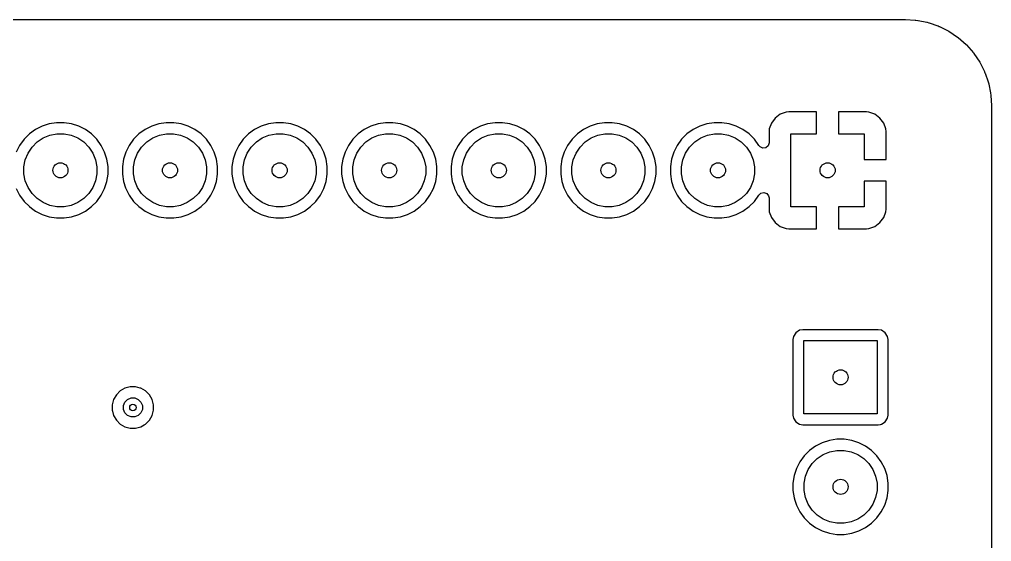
# Model space of a CAD drawing. Extents: x 2.09 to 4.51, y -4.8 to -2.93.
# Drawn here: x 3.621 to 4.508, y -3.41 to -2.933 of the extents above; entities that cross this region are included whole.
import ezdxf

# ---------------------------------------------------------------- set-up
doc = ezdxf.new("R2010")
doc.units = 0
doc.header["$MEASUREMENT"] = 0
doc.layers.add('BLACK', color=7, linetype='CONTINUOUS')

msp = doc.modelspace()

# ---------------------------------------------------------------- linework, layer by layer
at = {"layer": 'BLACK', "linetype": 'CONTINUOUS'}
for p, q in [((2.16552, -2.93309), (4.42897, -2.93309)), ((4.42897, -2.93309), (4.4293, -2.9331)), ((4.4293, -2.9331), (4.43825, -2.93369)), ((4.43825, -2.93369), (4.43863, -2.93373)), ((4.43863, -2.93373), (4.44065, -2.93402)), ((4.44065, -2.93402), (4.44091, -2.93406)), ((4.44091, -2.93406), (4.44865, -2.9356)), ((4.44865, -2.9356), (4.44908, -2.93571)), ((4.44908, -2.93571), (4.45074, -2.93619)), ((4.45074, -2.93619), (4.45093, -2.93626)), ((4.45093, -2.93626), (4.45874, -2.93891)), ((4.45874, -2.93891), (4.4592, -2.93909)), ((4.4592, -2.93909), (4.46011, -2.93951)), ((4.46011, -2.93951), (4.46024, -2.93957)), ((4.46024, -2.93957), (4.4682, -2.94349)), ((4.4682, -2.94349), (4.46876, -2.94382)), ((4.46876, -2.94382), (4.47679, -2.94918)), ((4.47679, -2.94918), (4.4773, -2.94957)), ((4.4773, -2.94957), (4.48455, -2.95593)), ((4.48455, -2.95593), (4.48501, -2.95639)), ((4.48501, -2.95639), (4.49137, -2.96364)), ((4.49137, -2.96364), (4.49177, -2.96416)), ((4.49177, -2.96416), (4.49713, -2.97218)), ((4.49713, -2.97218), (4.49745, -2.97274)), ((4.49745, -2.97274), (4.50138, -2.9807)), ((4.50138, -2.9807), (4.50144, -2.98083)), ((4.50144, -2.98083), (4.50185, -2.98174)), ((4.50185, -2.98174), (4.50204, -2.98221)), ((4.50204, -2.98221), (4.50469, -2.99001)), ((4.50469, -2.99001), (4.50475, -2.99021)), ((4.50475, -2.99021), (4.50524, -2.99187)), ((4.50524, -2.99187), (4.50534, -2.9923)), ((4.50534, -2.9923), (4.50688, -3.00003)), ((4.50688, -3.00003), (4.50693, -3.00029)), ((4.50693, -3.00029), (4.50722, -3.00232)), ((4.50722, -3.00232), (4.50726, -3.0027)), ((4.50726, -3.0027), (4.50784, -3.01165)), ((4.50784, -3.01165), (4.50785, -3.01197)), ((4.50785, -3.01197), (4.50785, -4.72425)), ((4.31052, -3.02311), (4.30707, -3.02772)), ((4.31512, -3.01967), (4.31052, -3.02311)), ((4.32051, -3.01766), (4.31512, -3.01967)), ((4.31512, -3.01967), (4.31512, -3.01967)), ((4.32289, -3.0174), (4.32051, -3.01766)), ((4.34827, -3.0174), (4.32289, -3.0174)), ((4.34827, -3.0374), (4.34827, -3.0174)), ((4.39365, -3.0174), (4.36827, -3.0174)), ((4.36827, -3.0174), (4.36827, -3.0374)), ((4.39603, -3.01766), (4.39365, -3.0174)), ((4.40142, -3.01967), (4.39603, -3.01766)), ((4.40602, -3.02311), (4.40142, -3.01967)), ((4.40947, -3.02772), (4.40602, -3.02311)), ((3.64158, -3.03057), (3.63548, -3.03368)), ((3.64808, -3.02845), (3.64158, -3.03057)), ((3.64158, -3.03057), (3.64158, -3.03057)), ((3.64809, -3.02845), (3.64808, -3.02845)), ((3.65485, -3.02738), (3.64809, -3.02845)), ((3.64809, -3.02845), (3.64809, -3.02845)), ((3.66169, -3.02738), (3.65485, -3.02738)), ((3.66845, -3.02845), (3.66169, -3.02738)), ((3.67496, -3.03057), (3.66845, -3.02845)), ((3.66845, -3.02845), (3.66845, -3.02845)), ((3.66845, -3.02845), (3.66845, -3.02845)), ((3.68106, -3.03368), (3.67496, -3.03057)), ((3.67496, -3.03057), (3.67496, -3.03057)), ((3.67496, -3.03057), (3.67496, -3.03057)), ((3.74158, -3.03057), (3.73548, -3.03368)), ((3.74808, -3.02845), (3.74158, -3.03057)), ((3.74158, -3.03057), (3.74158, -3.03057)), ((3.74809, -3.02845), (3.74808, -3.02845)), ((3.75485, -3.02738), (3.74809, -3.02845)), ((3.74809, -3.02845), (3.74809, -3.02845)), ((3.76169, -3.02738), (3.75485, -3.02738)), ((3.76845, -3.02845), (3.76169, -3.02738)), ((3.77496, -3.03057), (3.76845, -3.02845)), ((3.76845, -3.02845), (3.76845, -3.02845)), ((3.76845, -3.02845), (3.76845, -3.02845)), ((3.78106, -3.03368), (3.77496, -3.03057)), ((3.77496, -3.03057), (3.77496, -3.03057)), ((3.77496, -3.03057), (3.77496, -3.03057)), ((3.84158, -3.03057), (3.83548, -3.03368)), ((3.84808, -3.02845), (3.84158, -3.03057)), ((3.84158, -3.03057), (3.84158, -3.03057)), ((3.84809, -3.02845), (3.84808, -3.02845)), ((3.85485, -3.02738), (3.84809, -3.02845)), ((3.84809, -3.02845), (3.84809, -3.02845)), ((3.86169, -3.02738), (3.85485, -3.02738)), ((3.86845, -3.02845), (3.86169, -3.02738)), ((3.87496, -3.03057), (3.86845, -3.02845)), ((3.86845, -3.02845), (3.86845, -3.02845)), ((3.86845, -3.02845), (3.86845, -3.02845)), ((3.88106, -3.03368), (3.87496, -3.03057)), ((3.87496, -3.03057), (3.87496, -3.03057)), ((3.87496, -3.03057), (3.87496, -3.03057)), ((3.94158, -3.03057), (3.93548, -3.03368)), ((3.94808, -3.02845), (3.94158, -3.03057)), ((3.94158, -3.03057), (3.94158, -3.03057)), ((3.94809, -3.02845), (3.94808, -3.02845)), ((3.95485, -3.02738), (3.94809, -3.02845)), ((3.94809, -3.02845), (3.94809, -3.02845)), ((3.96169, -3.02738), (3.95485, -3.02738)), ((3.96845, -3.02845), (3.96169, -3.02738)), ((3.97496, -3.03057), (3.96845, -3.02845)), ((3.96845, -3.02845), (3.96845, -3.02845)), ((3.96845, -3.02845), (3.96845, -3.02845)), ((3.98106, -3.03368), (3.97496, -3.03057)), ((3.97496, -3.03057), (3.97496, -3.03057)), ((3.97496, -3.03057), (3.97496, -3.03057)), ((4.04158, -3.03057), (4.03548, -3.03368)), ((4.04808, -3.02845), (4.04158, -3.03057)), ((4.04158, -3.03057), (4.04158, -3.03057)), ((4.04809, -3.02845), (4.04808, -3.02845)), ((4.05485, -3.02738), (4.04809, -3.02845)), ((4.04809, -3.02845), (4.04809, -3.02845)), ((4.06169, -3.02738), (4.05485, -3.02738)), ((4.06845, -3.02845), (4.06169, -3.02738)), ((4.07496, -3.03057), (4.06845, -3.02845)), ((4.06845, -3.02845), (4.06845, -3.02845)), ((4.06845, -3.02845), (4.06845, -3.02845)), ((4.08106, -3.03368), (4.07496, -3.03057)), ((4.07496, -3.03057), (4.07496, -3.03057)), ((4.07496, -3.03057), (4.07496, -3.03057)), ((4.14158, -3.03057), (4.13548, -3.03368)), ((4.14808, -3.02845), (4.14158, -3.03057)), ((4.14158, -3.03057), (4.14158, -3.03057)), ((4.14809, -3.02845), (4.14808, -3.02845)), ((4.15485, -3.02738), (4.14809, -3.02845)), ((4.14809, -3.02845), (4.14809, -3.02845)), ((4.16169, -3.02738), (4.15485, -3.02738)), ((4.16845, -3.02845), (4.16169, -3.02738)), ((4.17496, -3.03057), (4.16845, -3.02845)), ((4.16845, -3.02845), (4.16845, -3.02845)), ((4.16845, -3.02845), (4.16845, -3.02845)), ((4.18106, -3.03368), (4.17496, -3.03057)), ((4.17496, -3.03057), (4.17496, -3.03057)), ((4.17496, -3.03057), (4.17496, -3.03057)), ((4.24158, -3.03057), (4.23548, -3.03368)), ((4.24808, -3.02845), (4.24158, -3.03057)), ((4.24158, -3.03057), (4.24158, -3.03057)), ((4.24809, -3.02845), (4.24808, -3.02845)), ((4.25485, -3.02738), (4.24809, -3.02845)), ((4.24809, -3.02845), (4.24809, -3.02845)), ((4.26169, -3.02738), (4.25485, -3.02738)), ((4.26845, -3.02845), (4.26169, -3.02738)), ((4.27496, -3.03057), (4.26845, -3.02845)), ((4.26845, -3.02845), (4.26845, -3.02845)), ((4.26845, -3.02845), (4.26845, -3.02845)), ((4.28106, -3.03368), (4.27496, -3.03057)), ((4.27496, -3.03057), (4.27496, -3.03057)), ((4.27496, -3.03057), (4.27496, -3.03057)), ((4.30506, -3.03311), (4.3048, -3.03549)), ((4.30707, -3.02772), (4.30506, -3.03311)), ((4.30707, -3.02772), (4.30707, -3.02772)), ((4.41148, -3.03311), (4.40947, -3.02772)), ((4.40947, -3.02772), (4.40947, -3.02772)), ((4.41173, -3.03549), (4.41148, -3.03311)), ((3.62994, -3.0377), (3.6251, -3.04254)), ((3.63548, -3.03368), (3.62994, -3.0377)), ((3.63704, -3.045), (3.64249, -3.04135)), ((3.64249, -3.04135), (3.64855, -3.03884)), ((3.64855, -3.03884), (3.65499, -3.03756)), ((3.65499, -3.03756), (3.66155, -3.03756)), ((3.66155, -3.03756), (3.66798, -3.03884)), ((3.66798, -3.03884), (3.67404, -3.04135)), ((3.67404, -3.04135), (3.6795, -3.045)), ((3.6866, -3.0377), (3.68106, -3.03368)), ((3.68106, -3.03368), (3.68106, -3.03368)), ((3.68106, -3.03368), (3.68106, -3.03368)), ((3.69144, -3.04254), (3.6866, -3.0377)), ((3.72994, -3.0377), (3.7251, -3.04254)), ((3.73548, -3.03368), (3.72994, -3.0377)), ((3.73704, -3.045), (3.74249, -3.04135)), ((3.74249, -3.04135), (3.74855, -3.03884)), ((3.74855, -3.03884), (3.75499, -3.03756)), ((3.75499, -3.03756), (3.76155, -3.03756)), ((3.76155, -3.03756), (3.76798, -3.03884)), ((3.76798, -3.03884), (3.77404, -3.04135)), ((3.77404, -3.04135), (3.7795, -3.045)), ((3.7866, -3.0377), (3.78106, -3.03368)), ((3.78106, -3.03368), (3.78106, -3.03368)), ((3.78106, -3.03368), (3.78106, -3.03368)), ((3.79144, -3.04254), (3.7866, -3.0377)), ((3.82994, -3.0377), (3.8251, -3.04254)), ((3.83548, -3.03368), (3.82994, -3.0377)), ((3.83704, -3.045), (3.84249, -3.04135)), ((3.84249, -3.04135), (3.84855, -3.03884)), ((3.84855, -3.03884), (3.85499, -3.03756)), ((3.85499, -3.03756), (3.86155, -3.03756)), ((3.86155, -3.03756), (3.86798, -3.03884)), ((3.86798, -3.03884), (3.87404, -3.04135)), ((3.87404, -3.04135), (3.8795, -3.045)), ((3.8866, -3.0377), (3.88106, -3.03368)), ((3.88106, -3.03368), (3.88106, -3.03368)), ((3.88106, -3.03368), (3.88106, -3.03368)), ((3.89144, -3.04254), (3.8866, -3.0377)), ((3.92994, -3.0377), (3.9251, -3.04254)), ((3.93548, -3.03368), (3.92994, -3.0377)), ((3.93704, -3.045), (3.94249, -3.04135)), ((3.94249, -3.04135), (3.94855, -3.03884)), ((3.94855, -3.03884), (3.95499, -3.03756)), ((3.95499, -3.03756), (3.96155, -3.03756)), ((3.96155, -3.03756), (3.96798, -3.03884)), ((3.96798, -3.03884), (3.97404, -3.04135)), ((3.97404, -3.04135), (3.9795, -3.045)), ((3.9866, -3.0377), (3.98106, -3.03368)), ((3.98106, -3.03368), (3.98106, -3.03368)), ((3.98106, -3.03368), (3.98106, -3.03368)), ((3.99144, -3.04254), (3.9866, -3.0377)), ((4.02994, -3.0377), (4.0251, -3.04254)), ((4.03548, -3.03368), (4.02994, -3.0377)), ((4.03704, -3.045), (4.04249, -3.04135)), ((4.04249, -3.04135), (4.04855, -3.03884)), ((4.04855, -3.03884), (4.05499, -3.03756)), ((4.05499, -3.03756), (4.06155, -3.03756)), ((4.06155, -3.03756), (4.06798, -3.03884)), ((4.06798, -3.03884), (4.07404, -3.04135)), ((4.07404, -3.04135), (4.0795, -3.045)), ((4.0866, -3.0377), (4.08106, -3.03368)), ((4.08106, -3.03368), (4.08106, -3.03368)), ((4.08106, -3.03368), (4.08106, -3.03368)), ((4.09144, -3.04254), (4.0866, -3.0377)), ((4.12994, -3.0377), (4.1251, -3.04254)), ((4.13548, -3.03368), (4.12994, -3.0377)), ((4.13704, -3.045), (4.14249, -3.04135)), ((4.14249, -3.04135), (4.14855, -3.03884)), ((4.14855, -3.03884), (4.15499, -3.03756)), ((4.15499, -3.03756), (4.16155, -3.03756)), ((4.16155, -3.03756), (4.16798, -3.03884)), ((4.16798, -3.03884), (4.17404, -3.04135)), ((4.17404, -3.04135), (4.1795, -3.045)), ((4.1866, -3.0377), (4.18106, -3.03368)), ((4.18106, -3.03368), (4.18106, -3.03368)), ((4.18106, -3.03368), (4.18106, -3.03368)), ((4.19144, -3.04254), (4.1866, -3.0377)), ((4.22994, -3.0377), (4.2251, -3.04254)), ((4.23548, -3.03368), (4.22994, -3.0377)), ((4.23704, -3.045), (4.24249, -3.04135)), ((4.24249, -3.04135), (4.24855, -3.03884)), ((4.24855, -3.03884), (4.25499, -3.03756)), ((4.25499, -3.03756), (4.26155, -3.03756)), ((4.26155, -3.03756), (4.26798, -3.03884)), ((4.26798, -3.03884), (4.27404, -3.04135)), ((4.27404, -3.04135), (4.2795, -3.045)), ((4.2866, -3.0377), (4.28106, -3.03368)), ((4.28106, -3.03368), (4.28106, -3.03368)), ((4.28106, -3.03368), (4.28106, -3.03368)), ((4.29144, -3.04254), (4.2866, -3.0377)), ((4.3048, -3.03549), (4.3048, -3.04575)), ((4.3248, -3.10433), (4.3248, -3.0374)), ((4.3248, -3.0374), (4.34827, -3.0374)), ((4.36827, -3.0374), (4.39173, -3.0374)), ((4.39173, -3.0374), (4.39173, -3.06087)), ((4.41173, -3.06087), (4.41173, -3.03549)), ((4.41173, -3.03549), (4.41173, -3.03549)), ((3.62108, -3.04808), (3.61797, -3.05417)), ((3.6251, -3.04254), (3.62108, -3.04808)), ((3.62875, -3.05509), (3.6324, -3.04964)), ((3.6324, -3.04964), (3.63704, -3.045)), ((3.6795, -3.045), (3.68414, -3.04964)), ((3.68414, -3.04964), (3.68778, -3.05509)), ((3.69546, -3.04808), (3.69144, -3.04254)), ((3.69144, -3.04254), (3.69144, -3.04254)), ((3.69857, -3.05417), (3.69546, -3.04808)), ((3.72108, -3.04808), (3.71797, -3.05417)), ((3.7251, -3.04254), (3.72108, -3.04808)), ((3.72875, -3.05509), (3.7324, -3.04964)), ((3.7324, -3.04964), (3.73704, -3.045)), ((3.7795, -3.045), (3.78414, -3.04964)), ((3.78414, -3.04964), (3.78778, -3.05509)), ((3.79546, -3.04808), (3.79144, -3.04254)), ((3.79144, -3.04254), (3.79144, -3.04254)), ((3.79857, -3.05417), (3.79546, -3.04808)), ((3.82108, -3.04808), (3.81797, -3.05417)), ((3.8251, -3.04254), (3.82108, -3.04808)), ((3.82875, -3.05509), (3.8324, -3.04964)), ((3.8324, -3.04964), (3.83704, -3.045)), ((3.8795, -3.045), (3.88414, -3.04964)), ((3.88414, -3.04964), (3.88778, -3.05509)), ((3.89546, -3.04808), (3.89144, -3.04254)), ((3.89144, -3.04254), (3.89144, -3.04254)), ((3.89857, -3.05417), (3.89546, -3.04808)), ((3.92108, -3.04808), (3.91797, -3.05417)), ((3.9251, -3.04254), (3.92108, -3.04808)), ((3.92875, -3.05509), (3.9324, -3.04964)), ((3.9324, -3.04964), (3.93704, -3.045)), ((3.9795, -3.045), (3.98414, -3.04964)), ((3.98414, -3.04964), (3.98778, -3.05509)), ((3.99546, -3.04808), (3.99144, -3.04254)), ((3.99144, -3.04254), (3.99144, -3.04254)), ((3.99857, -3.05417), (3.99546, -3.04808)), ((4.02108, -3.04808), (4.01797, -3.05417)), ((4.0251, -3.04254), (4.02108, -3.04808)), ((4.02875, -3.05509), (4.0324, -3.04964)), ((4.0324, -3.04964), (4.03704, -3.045)), ((4.0795, -3.045), (4.08414, -3.04964)), ((4.08414, -3.04964), (4.08778, -3.05509)), ((4.09546, -3.04808), (4.09144, -3.04254)), ((4.09144, -3.04254), (4.09144, -3.04254)), ((4.09857, -3.05417), (4.09546, -3.04808)), ((4.12108, -3.04808), (4.11797, -3.05417)), ((4.1251, -3.04254), (4.12108, -3.04808)), ((4.12875, -3.05509), (4.1324, -3.04964)), ((4.1324, -3.04964), (4.13704, -3.045)), ((4.1795, -3.045), (4.18414, -3.04964)), ((4.18414, -3.04964), (4.18778, -3.05509)), ((4.19546, -3.04808), (4.19144, -3.04254)), ((4.19144, -3.04254), (4.19144, -3.04254)), ((4.19857, -3.05417), (4.19546, -3.04808)), ((4.22108, -3.04808), (4.21797, -3.05417)), ((4.2251, -3.04254), (4.22108, -3.04808)), ((4.22875, -3.05509), (4.2324, -3.04964)), ((4.2324, -3.04964), (4.23704, -3.045)), ((4.2795, -3.045), (4.28414, -3.04964)), ((4.28414, -3.04964), (4.28778, -3.05509)), ((4.29546, -3.04808), (4.29144, -3.04254)), ((4.29556, -3.04824), (4.29546, -3.04808)), ((4.29559, -3.04822), (4.29556, -3.04824)), ((4.29659, -3.0495), (4.29559, -3.04822)), ((4.29914, -3.05066), (4.29659, -3.0495)), ((4.3019, -3.05026), (4.29914, -3.05066)), ((4.30402, -3.04843), (4.3019, -3.05026)), ((4.3048, -3.04575), (4.30402, -3.04843)), ((3.62624, -3.06115), (3.62875, -3.05509)), ((3.68778, -3.05509), (3.69029, -3.06115)), ((3.70068, -3.06068), (3.69857, -3.05417)), ((3.71797, -3.05417), (3.71585, -3.06068)), ((3.71797, -3.05417), (3.71797, -3.05417)), ((3.72624, -3.06115), (3.72875, -3.05509)), ((3.78778, -3.05509), (3.79029, -3.06115)), ((3.80068, -3.06068), (3.79857, -3.05417)), ((3.81797, -3.05417), (3.81585, -3.06068)), ((3.81797, -3.05417), (3.81797, -3.05417)), ((3.82624, -3.06115), (3.82875, -3.05509)), ((3.88778, -3.05509), (3.89029, -3.06115)), ((3.90068, -3.06068), (3.89857, -3.05417)), ((3.91797, -3.05417), (3.91585, -3.06068)), ((3.91797, -3.05417), (3.91797, -3.05417)), ((3.92624, -3.06115), (3.92875, -3.05509)), ((3.98778, -3.05509), (3.99029, -3.06115)), ((4.00068, -3.06068), (3.99857, -3.05417)), ((4.01797, -3.05417), (4.01585, -3.06068)), ((4.01797, -3.05417), (4.01797, -3.05417)), ((4.02624, -3.06115), (4.02875, -3.05509)), ((4.08778, -3.05509), (4.09029, -3.06115)), ((4.10068, -3.06068), (4.09857, -3.05417)), ((4.11797, -3.05417), (4.11585, -3.06068)), ((4.11797, -3.05417), (4.11797, -3.05417)), ((4.12624, -3.06115), (4.12875, -3.05509)), ((4.18778, -3.05509), (4.19029, -3.06115)), ((4.20068, -3.06068), (4.19857, -3.05417)), ((4.21797, -3.05417), (4.21585, -3.06068)), ((4.21797, -3.05417), (4.21797, -3.05417)), ((4.22624, -3.06115), (4.22875, -3.05509)), ((4.28778, -3.05509), (4.29029, -3.06115)), ((3.62496, -3.06759), (3.62624, -3.06115)), ((3.62496, -3.07415), (3.62496, -3.06759)), ((3.69029, -3.06115), (3.69157, -3.06759)), ((3.69157, -3.06759), (3.69157, -3.07415)), ((3.70175, -3.06744), (3.70068, -3.06068)), ((3.70175, -3.07429), (3.70175, -3.06744)), ((3.71585, -3.06068), (3.71478, -3.06744)), ((3.71478, -3.06744), (3.71478, -3.07429)), ((3.71585, -3.06068), (3.71585, -3.06068)), ((3.71585, -3.06068), (3.71585, -3.06068)), ((3.72496, -3.06759), (3.72624, -3.06115)), ((3.72496, -3.07415), (3.72496, -3.06759)), ((3.79029, -3.06115), (3.79157, -3.06759)), ((3.79157, -3.06759), (3.79157, -3.07415)), ((3.80175, -3.06744), (3.80068, -3.06068)), ((3.80175, -3.07429), (3.80175, -3.06744)), ((3.81585, -3.06068), (3.81478, -3.06744)), ((3.81478, -3.06744), (3.81478, -3.07429)), ((3.81585, -3.06068), (3.81585, -3.06068)), ((3.81585, -3.06068), (3.81585, -3.06068)), ((3.82496, -3.06759), (3.82624, -3.06115)), ((3.82496, -3.07415), (3.82496, -3.06759)), ((3.89029, -3.06115), (3.89157, -3.06759)), ((3.89157, -3.06759), (3.89157, -3.07415)), ((3.90175, -3.06744), (3.90068, -3.06068)), ((3.90175, -3.07429), (3.90175, -3.06744)), ((3.91585, -3.06068), (3.91478, -3.06744)), ((3.91478, -3.06744), (3.91478, -3.07429)), ((3.91585, -3.06068), (3.91585, -3.06068)), ((3.91585, -3.06068), (3.91585, -3.06068)), ((3.92496, -3.06759), (3.92624, -3.06115)), ((3.92496, -3.07415), (3.92496, -3.06759)), ((3.99029, -3.06115), (3.99157, -3.06759)), ((3.99157, -3.06759), (3.99157, -3.07415)), ((4.00175, -3.06744), (4.00068, -3.06068)), ((4.00175, -3.07429), (4.00175, -3.06744)), ((4.01585, -3.06068), (4.01478, -3.06744)), ((4.01478, -3.06744), (4.01478, -3.07429)), ((4.01585, -3.06068), (4.01585, -3.06068)), ((4.01585, -3.06068), (4.01585, -3.06068)), ((4.02496, -3.06759), (4.02624, -3.06115)), ((4.02496, -3.07415), (4.02496, -3.06759)), ((4.09029, -3.06115), (4.09157, -3.06759)), ((4.09157, -3.06759), (4.09157, -3.07415)), ((4.10175, -3.06744), (4.10068, -3.06068)), ((4.10175, -3.07429), (4.10175, -3.06744)), ((4.11585, -3.06068), (4.11478, -3.06744)), ((4.11478, -3.06744), (4.11478, -3.07429)), ((4.11585, -3.06068), (4.11585, -3.06068)), ((4.11585, -3.06068), (4.11585, -3.06068)), ((4.12496, -3.06759), (4.12624, -3.06115)), ((4.12496, -3.07415), (4.12496, -3.06759)), ((4.19029, -3.06115), (4.19157, -3.06759)), ((4.19157, -3.06759), (4.19157, -3.07415)), ((4.20175, -3.06744), (4.20068, -3.06068)), ((4.20175, -3.07429), (4.20175, -3.06744)), ((4.21585, -3.06068), (4.21478, -3.06744)), ((4.21478, -3.06744), (4.21478, -3.07429)), ((4.21585, -3.06068), (4.21585, -3.06068)), ((4.21585, -3.06068), (4.21585, -3.06068)), ((4.22496, -3.06759), (4.22624, -3.06115)), ((4.22496, -3.07415), (4.22496, -3.06759)), ((4.29029, -3.06115), (4.29157, -3.06759)), ((4.29157, -3.06759), (4.29157, -3.07415)), ((4.39173, -3.06087), (4.41173, -3.06087)), ((3.62624, -3.08058), (3.62496, -3.07415)), ((3.69157, -3.07415), (3.69029, -3.08058)), ((3.70068, -3.08105), (3.70175, -3.07429)), ((3.71478, -3.07429), (3.71585, -3.08105)), ((3.72624, -3.08058), (3.72496, -3.07415)), ((3.79157, -3.07415), (3.79029, -3.08058)), ((3.80068, -3.08105), (3.80175, -3.07429)), ((3.81478, -3.07429), (3.81585, -3.08105)), ((3.82624, -3.08058), (3.82496, -3.07415)), ((3.89157, -3.07415), (3.89029, -3.08058)), ((3.90068, -3.08105), (3.90175, -3.07429)), ((3.91478, -3.07429), (3.91585, -3.08105)), ((3.92624, -3.08058), (3.92496, -3.07415)), ((3.99157, -3.07415), (3.99029, -3.08058)), ((4.00068, -3.08105), (4.00175, -3.07429)), ((4.01478, -3.07429), (4.01585, -3.08105)), ((4.02624, -3.08058), (4.02496, -3.07415)), ((4.09157, -3.07415), (4.09029, -3.08058)), ((4.10068, -3.08105), (4.10175, -3.07429)), ((4.11478, -3.07429), (4.11585, -3.08105)), ((4.12624, -3.08058), (4.12496, -3.07415)), ((4.19157, -3.07415), (4.19029, -3.08058)), ((4.20068, -3.08105), (4.20175, -3.07429)), ((4.21478, -3.07429), (4.21585, -3.08105)), ((4.22624, -3.08058), (4.22496, -3.07415)), ((4.29157, -3.07415), (4.29029, -3.08058)), ((3.62875, -3.08664), (3.62624, -3.08058)), ((3.69029, -3.08058), (3.68778, -3.08664)), ((3.69857, -3.08756), (3.70068, -3.08105)), ((3.71585, -3.08105), (3.71585, -3.08105)), ((3.71585, -3.08105), (3.71771, -3.08675)), ((3.72875, -3.08664), (3.72624, -3.08058)), ((3.79029, -3.08058), (3.78778, -3.08664)), ((3.79857, -3.08756), (3.80068, -3.08105)), ((3.81585, -3.08105), (3.81585, -3.08105)), ((3.81585, -3.08105), (3.81771, -3.08675)), ((3.82875, -3.08664), (3.82624, -3.08058)), ((3.89029, -3.08058), (3.88778, -3.08664)), ((3.89857, -3.08756), (3.90068, -3.08105)), ((3.91585, -3.08105), (3.91585, -3.08105)), ((3.91585, -3.08105), (3.91771, -3.08675)), ((3.92875, -3.08664), (3.92624, -3.08058)), ((3.99029, -3.08058), (3.98778, -3.08664)), ((3.99857, -3.08756), (4.00068, -3.08105)), ((4.01585, -3.08105), (4.01585, -3.08105)), ((4.01585, -3.08105), (4.01771, -3.08675)), ((4.02875, -3.08664), (4.02624, -3.08058)), ((4.09029, -3.08058), (4.08778, -3.08664)), ((4.09857, -3.08756), (4.10068, -3.08105)), ((4.11585, -3.08105), (4.11585, -3.08105)), ((4.11585, -3.08105), (4.11771, -3.08675)), ((4.12875, -3.08664), (4.12624, -3.08058)), ((4.19029, -3.08058), (4.18778, -3.08664)), ((4.19857, -3.08756), (4.20068, -3.08105)), ((4.21585, -3.08105), (4.21585, -3.08105)), ((4.21585, -3.08105), (4.21771, -3.08675)), ((4.22875, -3.08664), (4.22624, -3.08058)), ((4.29029, -3.08058), (4.28778, -3.08664)), ((4.41173, -3.08087), (4.39173, -3.08087)), ((4.39173, -3.08087), (4.39173, -3.10433)), ((4.41173, -3.10624), (4.41173, -3.08087)), ((3.61797, -3.08756), (3.62101, -3.09352)), ((3.62101, -3.09352), (3.62108, -3.09366)), ((3.62108, -3.09366), (3.6251, -3.09919)), ((3.6324, -3.0921), (3.62875, -3.08664)), ((3.63704, -3.09673), (3.6324, -3.0921)), ((3.68414, -3.0921), (3.6795, -3.09673)), ((3.68778, -3.08664), (3.68414, -3.0921)), ((3.69144, -3.09919), (3.69546, -3.09366)), ((3.69546, -3.09366), (3.69857, -3.08756)), ((3.71771, -3.08675), (3.71797, -3.08756)), ((3.71797, -3.08756), (3.72101, -3.09352)), ((3.72101, -3.09352), (3.72108, -3.09366)), ((3.72108, -3.09366), (3.7251, -3.09919)), ((3.7324, -3.0921), (3.72875, -3.08664)), ((3.73704, -3.09673), (3.7324, -3.0921)), ((3.78414, -3.0921), (3.7795, -3.09673)), ((3.78778, -3.08664), (3.78414, -3.0921)), ((3.79144, -3.09919), (3.79546, -3.09366)), ((3.79546, -3.09366), (3.79857, -3.08756)), ((3.81771, -3.08675), (3.81797, -3.08756)), ((3.81797, -3.08756), (3.82101, -3.09352)), ((3.82101, -3.09352), (3.82108, -3.09366)), ((3.82108, -3.09366), (3.8251, -3.09919)), ((3.8324, -3.0921), (3.82875, -3.08664)), ((3.83704, -3.09673), (3.8324, -3.0921)), ((3.88414, -3.0921), (3.8795, -3.09673)), ((3.88778, -3.08664), (3.88414, -3.0921)), ((3.89144, -3.09919), (3.89546, -3.09366)), ((3.89546, -3.09366), (3.89857, -3.08756)), ((3.91771, -3.08675), (3.91797, -3.08756)), ((3.91797, -3.08756), (3.92101, -3.09352)), ((3.92101, -3.09352), (3.92108, -3.09366)), ((3.92108, -3.09366), (3.9251, -3.09919)), ((3.9324, -3.0921), (3.92875, -3.08664)), ((3.93704, -3.09673), (3.9324, -3.0921)), ((3.98414, -3.0921), (3.9795, -3.09673)), ((3.98778, -3.08664), (3.98414, -3.0921)), ((3.99144, -3.09919), (3.99546, -3.09366)), ((3.99546, -3.09366), (3.99857, -3.08756)), ((4.01771, -3.08675), (4.01797, -3.08756)), ((4.01797, -3.08756), (4.02101, -3.09352)), ((4.02101, -3.09352), (4.02108, -3.09366)), ((4.02108, -3.09366), (4.0251, -3.09919)), ((4.0324, -3.0921), (4.02875, -3.08664)), ((4.03704, -3.09673), (4.0324, -3.0921)), ((4.08414, -3.0921), (4.0795, -3.09673)), ((4.08778, -3.08664), (4.08414, -3.0921)), ((4.09144, -3.09919), (4.09546, -3.09366)), ((4.09546, -3.09366), (4.09857, -3.08756)), ((4.11771, -3.08675), (4.11797, -3.08756)), ((4.11797, -3.08756), (4.12101, -3.09352)), ((4.12101, -3.09352), (4.12108, -3.09366)), ((4.12108, -3.09366), (4.1251, -3.09919)), ((4.1324, -3.0921), (4.12875, -3.08664)), ((4.13704, -3.09673), (4.1324, -3.0921)), ((4.18414, -3.0921), (4.1795, -3.09673)), ((4.18778, -3.08664), (4.18414, -3.0921)), ((4.19144, -3.09919), (4.19546, -3.09366)), ((4.19546, -3.09366), (4.19857, -3.08756)), ((4.21771, -3.08675), (4.21797, -3.08756)), ((4.21797, -3.08756), (4.22101, -3.09352)), ((4.22101, -3.09352), (4.22108, -3.09366)), ((4.22108, -3.09366), (4.2251, -3.09919)), ((4.2324, -3.0921), (4.22875, -3.08664)), ((4.23704, -3.09673), (4.2324, -3.0921)), ((4.28414, -3.0921), (4.2795, -3.09673)), ((4.28778, -3.08664), (4.28414, -3.0921)), ((4.29144, -3.09919), (4.29546, -3.09366)), ((4.29546, -3.09366), (4.29556, -3.09349)), ((4.29546, -3.09366), (4.29546, -3.09366)), ((4.29556, -3.09349), (4.29562, -3.09352)), ((4.29562, -3.09352), (4.29734, -3.0917)), ((4.29734, -3.0917), (4.30005, -3.09102)), ((4.30005, -3.09102), (4.3027, -3.09193)), ((4.3027, -3.09193), (4.30444, -3.09411)), ((4.30444, -3.09411), (4.3048, -3.09598)), ((3.6251, -3.09919), (3.62994, -3.10403)), ((3.62994, -3.10403), (3.63194, -3.10548)), ((3.64249, -3.10038), (3.63704, -3.09673)), ((3.64855, -3.10289), (3.64249, -3.10038)), ((3.65499, -3.10417), (3.64855, -3.10289)), ((3.66155, -3.10417), (3.65499, -3.10417)), ((3.66798, -3.10289), (3.66155, -3.10417)), ((3.67404, -3.10038), (3.66798, -3.10289)), ((3.6795, -3.09673), (3.67404, -3.10038)), ((3.68106, -3.10806), (3.6866, -3.10403)), ((3.6866, -3.10403), (3.69144, -3.09919)), ((3.7251, -3.09919), (3.72994, -3.10403)), ((3.72994, -3.10403), (3.73194, -3.10548)), ((3.74249, -3.10038), (3.73704, -3.09673)), ((3.74855, -3.10289), (3.74249, -3.10038)), ((3.75499, -3.10417), (3.74855, -3.10289)), ((3.76155, -3.10417), (3.75499, -3.10417)), ((3.76798, -3.10289), (3.76155, -3.10417)), ((3.77404, -3.10038), (3.76798, -3.10289)), ((3.7795, -3.09673), (3.77404, -3.10038)), ((3.78106, -3.10806), (3.7866, -3.10403)), ((3.7866, -3.10403), (3.79144, -3.09919)), ((3.8251, -3.09919), (3.82994, -3.10403)), ((3.82994, -3.10403), (3.83194, -3.10548)), ((3.84249, -3.10038), (3.83704, -3.09673)), ((3.84855, -3.10289), (3.84249, -3.10038)), ((3.85499, -3.10417), (3.84855, -3.10289)), ((3.86155, -3.10417), (3.85499, -3.10417)), ((3.86798, -3.10289), (3.86155, -3.10417)), ((3.87404, -3.10038), (3.86798, -3.10289)), ((3.8795, -3.09673), (3.87404, -3.10038)), ((3.88106, -3.10806), (3.8866, -3.10403)), ((3.8866, -3.10403), (3.89144, -3.09919)), ((3.9251, -3.09919), (3.92994, -3.10403)), ((3.92994, -3.10403), (3.93194, -3.10548)), ((3.94249, -3.10038), (3.93704, -3.09673)), ((3.94855, -3.10289), (3.94249, -3.10038)), ((3.95499, -3.10417), (3.94855, -3.10289)), ((3.96155, -3.10417), (3.95499, -3.10417)), ((3.96798, -3.10289), (3.96155, -3.10417)), ((3.97404, -3.10038), (3.96798, -3.10289)), ((3.9795, -3.09673), (3.97404, -3.10038)), ((3.98106, -3.10806), (3.9866, -3.10403)), ((3.9866, -3.10403), (3.99144, -3.09919)), ((4.0251, -3.09919), (4.02994, -3.10403)), ((4.02994, -3.10403), (4.03194, -3.10548)), ((4.04249, -3.10038), (4.03704, -3.09673)), ((4.04855, -3.10289), (4.04249, -3.10038)), ((4.05499, -3.10417), (4.04855, -3.10289)), ((4.06155, -3.10417), (4.05499, -3.10417)), ((4.06798, -3.10289), (4.06155, -3.10417)), ((4.07404, -3.10038), (4.06798, -3.10289)), ((4.0795, -3.09673), (4.07404, -3.10038)), ((4.08106, -3.10806), (4.0866, -3.10403)), ((4.0866, -3.10403), (4.09144, -3.09919)), ((4.1251, -3.09919), (4.12994, -3.10403)), ((4.12994, -3.10403), (4.13194, -3.10548)), ((4.14249, -3.10038), (4.13704, -3.09673)), ((4.14855, -3.10289), (4.14249, -3.10038)), ((4.15499, -3.10417), (4.14855, -3.10289)), ((4.16155, -3.10417), (4.15499, -3.10417)), ((4.16798, -3.10289), (4.16155, -3.10417)), ((4.17404, -3.10038), (4.16798, -3.10289)), ((4.1795, -3.09673), (4.17404, -3.10038)), ((4.18106, -3.10806), (4.1866, -3.10403)), ((4.1866, -3.10403), (4.19144, -3.09919)), ((4.2251, -3.09919), (4.22994, -3.10403)), ((4.22994, -3.10403), (4.23194, -3.10548)), ((4.24249, -3.10038), (4.23704, -3.09673)), ((4.24855, -3.10289), (4.24249, -3.10038)), ((4.25499, -3.10417), (4.24855, -3.10289)), ((4.26155, -3.10417), (4.25499, -3.10417)), ((4.26798, -3.10289), (4.26155, -3.10417)), ((4.27404, -3.10038), (4.26798, -3.10289)), ((4.2795, -3.09673), (4.27404, -3.10038)), ((4.28106, -3.10806), (4.2866, -3.10403)), ((4.2866, -3.10403), (4.29144, -3.09919)), ((4.3048, -3.09598), (4.3048, -3.10624)), ((4.34827, -3.10433), (4.3248, -3.10433)), ((4.34827, -3.12433), (4.34827, -3.10433)), ((4.39173, -3.10433), (4.36827, -3.10433)), ((4.36827, -3.10433), (4.36827, -3.12433)), ((3.63194, -3.10548), (3.63548, -3.10806)), ((3.63548, -3.10806), (3.64158, -3.11116)), ((3.64158, -3.11116), (3.64809, -3.11328)), ((3.66845, -3.11328), (3.67496, -3.11116)), ((3.67496, -3.11116), (3.68106, -3.10806)), ((3.73194, -3.10548), (3.73548, -3.10806)), ((3.73548, -3.10806), (3.74158, -3.11116)), ((3.74158, -3.11116), (3.74809, -3.11328)), ((3.76845, -3.11328), (3.77496, -3.11116)), ((3.77496, -3.11116), (3.78106, -3.10806)), ((3.83194, -3.10548), (3.83548, -3.10806)), ((3.83548, -3.10806), (3.84158, -3.11116)), ((3.84158, -3.11116), (3.84809, -3.11328)), ((3.86845, -3.11328), (3.87496, -3.11116)), ((3.87496, -3.11116), (3.88106, -3.10806)), ((3.93194, -3.10548), (3.93548, -3.10806)), ((3.93548, -3.10806), (3.94158, -3.11116)), ((3.94158, -3.11116), (3.94809, -3.11328)), ((3.96845, -3.11328), (3.97496, -3.11116)), ((3.97496, -3.11116), (3.98106, -3.10806)), ((4.03194, -3.10548), (4.03548, -3.10806)), ((4.03548, -3.10806), (4.04158, -3.11116)), ((4.04158, -3.11116), (4.04809, -3.11328)), ((4.06845, -3.11328), (4.07496, -3.11116)), ((4.07496, -3.11116), (4.08106, -3.10806)), ((4.13194, -3.10548), (4.13548, -3.10806)), ((4.13548, -3.10806), (4.14158, -3.11116)), ((4.14158, -3.11116), (4.14809, -3.11328)), ((4.16845, -3.11328), (4.17496, -3.11116)), ((4.17496, -3.11116), (4.18106, -3.10806)), ((4.23194, -3.10548), (4.23548, -3.10806)), ((4.23548, -3.10806), (4.24158, -3.11116)), ((4.24158, -3.11116), (4.24809, -3.11328)), ((4.26845, -3.11328), (4.27496, -3.11116)), ((4.27496, -3.11116), (4.28106, -3.10806)), ((4.3048, -3.10624), (4.30506, -3.10863)), ((4.30506, -3.10863), (4.30707, -3.11401)), ((4.40947, -3.11401), (4.41148, -3.10863)), ((4.41148, -3.10863), (4.41173, -3.10624)), ((4.41173, -3.10624), (4.41173, -3.10624)), ((3.64809, -3.11328), (3.65485, -3.11435)), ((3.65485, -3.11435), (3.65485, -3.11435)), ((3.65485, -3.11435), (3.66169, -3.11435)), ((3.66169, -3.11435), (3.66845, -3.11328)), ((3.66169, -3.11435), (3.66169, -3.11435)), ((3.74809, -3.11328), (3.75485, -3.11435)), ((3.75485, -3.11435), (3.75485, -3.11435)), ((3.75485, -3.11435), (3.76169, -3.11435)), ((3.76169, -3.11435), (3.76845, -3.11328)), ((3.76169, -3.11435), (3.76169, -3.11435)), ((3.84809, -3.11328), (3.85485, -3.11435)), ((3.85485, -3.11435), (3.85485, -3.11435)), ((3.85485, -3.11435), (3.86169, -3.11435)), ((3.86169, -3.11435), (3.86845, -3.11328)), ((3.86169, -3.11435), (3.86169, -3.11435)), ((3.94809, -3.11328), (3.95485, -3.11435)), ((3.95485, -3.11435), (3.95485, -3.11435)), ((3.95485, -3.11435), (3.96169, -3.11435)), ((3.96169, -3.11435), (3.96845, -3.11328)), ((3.96169, -3.11435), (3.96169, -3.11435)), ((4.04809, -3.11328), (4.05485, -3.11435)), ((4.05485, -3.11435), (4.05485, -3.11435)), ((4.05485, -3.11435), (4.06169, -3.11435)), ((4.06169, -3.11435), (4.06845, -3.11328)), ((4.06169, -3.11435), (4.06169, -3.11435)), ((4.14809, -3.11328), (4.15485, -3.11435)), ((4.15485, -3.11435), (4.15485, -3.11435)), ((4.15485, -3.11435), (4.16169, -3.11435)), ((4.16169, -3.11435), (4.16845, -3.11328)), ((4.16169, -3.11435), (4.16169, -3.11435)), ((4.24809, -3.11328), (4.25485, -3.11435)), ((4.25485, -3.11435), (4.25485, -3.11435)), ((4.25485, -3.11435), (4.26169, -3.11435)), ((4.26169, -3.11435), (4.26845, -3.11328)), ((4.26169, -3.11435), (4.26169, -3.11435)), ((4.30707, -3.11401), (4.30707, -3.11401)), ((4.30707, -3.11401), (4.31052, -3.11862)), ((4.31052, -3.11862), (4.31512, -3.12206)), ((4.31512, -3.12206), (4.32051, -3.12407)), ((4.39603, -3.12407), (4.40142, -3.12206)), ((4.40142, -3.12206), (4.40602, -3.11862)), ((4.40142, -3.12206), (4.40142, -3.12206)), ((4.40602, -3.11862), (4.40947, -3.11401)), ((4.40947, -3.11401), (4.40947, -3.11401)), ((4.32051, -3.12407), (4.32289, -3.12433)), ((4.32289, -3.12433), (4.32289, -3.12433)), ((4.32289, -3.12433), (4.34827, -3.12433)), ((4.36827, -3.12433), (4.39365, -3.12433)), ((4.39365, -3.12433), (4.39603, -3.12407)), ((4.39365, -3.12433), (4.39365, -3.12433)), ((4.32939, -3.21915), (4.32718, -3.22247)), ((4.3327, -3.21694), (4.32939, -3.21915)), ((4.33563, -3.21636), (4.3327, -3.21694)), ((4.40453, -3.21636), (4.33563, -3.21636)), ((4.33563, -3.21636), (4.33563, -3.21636)), ((4.40745, -3.21694), (4.40453, -3.21636)), ((4.41077, -3.21915), (4.40745, -3.21694)), ((4.41298, -3.22247), (4.41077, -3.21915)), ((4.41077, -3.21915), (4.41077, -3.21915)), ((4.32718, -3.22247), (4.32659, -3.22539)), ((4.32659, -3.22539), (4.32659, -3.29429)), ((4.33661, -3.29331), (4.33661, -3.22638)), ((4.33661, -3.22638), (4.40354, -3.22638)), ((4.40354, -3.22638), (4.40354, -3.29331)), ((4.41356, -3.22539), (4.41298, -3.22247)), ((4.41298, -3.22247), (4.41298, -3.22247)), ((4.41356, -3.29429), (4.41356, -3.22539)), ((4.41356, -3.22539), (4.41356, -3.22539)), ((4.41356, -3.22539), (4.41356, -3.22539)), ((3.71282, -3.2723), (3.7093, -3.27581)), ((3.71712, -3.26981), (3.71282, -3.2723)), ((3.71282, -3.2723), (3.71282, -3.2723)), ((3.71952, -3.26917), (3.71712, -3.26981)), ((3.72192, -3.26852), (3.71952, -3.26917)), ((3.72689, -3.26852), (3.72192, -3.26852)), ((3.73113, -3.26966), (3.72689, -3.26852)), ((3.7317, -3.26981), (3.73113, -3.26966)), ((3.736, -3.2723), (3.7317, -3.26981)), ((3.73952, -3.27581), (3.736, -3.2723)), ((3.736, -3.2723), (3.736, -3.2723)), ((3.70682, -3.28011), (3.70553, -3.28492)), ((3.7093, -3.27581), (3.70682, -3.28011)), ((3.70682, -3.28011), (3.70682, -3.28011)), ((3.7093, -3.27581), (3.7093, -3.27581)), ((3.71704, -3.28248), (3.71949, -3.28004)), ((3.71949, -3.28004), (3.72268, -3.27871)), ((3.72268, -3.27871), (3.72614, -3.27871)), ((3.72614, -3.27871), (3.72933, -3.28004)), ((3.72933, -3.28004), (3.73177, -3.28248)), ((3.742, -3.28011), (3.73952, -3.27581)), ((3.73952, -3.27581), (3.73952, -3.27581)), ((3.74329, -3.28492), (3.742, -3.28011)), ((3.742, -3.28011), (3.742, -3.28011)), ((3.742, -3.28011), (3.742, -3.28011)), ((3.70553, -3.28492), (3.70553, -3.28989)), ((3.70553, -3.28989), (3.70575, -3.2907)), ((3.71572, -3.28567), (3.71704, -3.28248)), ((3.71572, -3.28913), (3.71572, -3.28567)), ((3.71704, -3.29232), (3.71572, -3.28913)), ((3.73177, -3.28248), (3.7331, -3.28567)), ((3.7331, -3.28913), (3.73177, -3.29232)), ((3.7331, -3.28567), (3.7331, -3.28913)), ((3.742, -3.29469), (3.74329, -3.28989)), ((3.74329, -3.28989), (3.74329, -3.28492)), ((3.70575, -3.2907), (3.70682, -3.29469)), ((3.70682, -3.29469), (3.7093, -3.29899)), ((3.7093, -3.29899), (3.7093, -3.29899)), ((3.7093, -3.29899), (3.71282, -3.30251)), ((3.71949, -3.29477), (3.71704, -3.29232)), ((3.72268, -3.29609), (3.71949, -3.29477)), ((3.72614, -3.29609), (3.72268, -3.29609)), ((3.72933, -3.29477), (3.72614, -3.29609)), ((3.73177, -3.29232), (3.72933, -3.29477)), ((3.736, -3.30251), (3.73952, -3.29899)), ((3.73952, -3.29899), (3.742, -3.29469)), ((4.32659, -3.29429), (4.32659, -3.29429)), ((4.32659, -3.29429), (4.32718, -3.29722)), ((4.32718, -3.29722), (4.32939, -3.30053)), ((4.40354, -3.29331), (4.33661, -3.29331)), ((4.41077, -3.30053), (4.41298, -3.29722)), ((4.41298, -3.29722), (4.41356, -3.29429)), ((3.71282, -3.30251), (3.71282, -3.30251)), ((3.71282, -3.30251), (3.71282, -3.30251)), ((3.71282, -3.30251), (3.71282, -3.30251)), ((3.71282, -3.30251), (3.71282, -3.30251)), ((3.71282, -3.30251), (3.71712, -3.30499)), ((3.71712, -3.30499), (3.71712, -3.30499)), ((3.71712, -3.30499), (3.71712, -3.30499)), ((3.71712, -3.30499), (3.72192, -3.30628)), ((3.72192, -3.30628), (3.72192, -3.30628)), ((3.72192, -3.30628), (3.72689, -3.30628)), ((3.72689, -3.30628), (3.7317, -3.30499)), ((3.72689, -3.30628), (3.72689, -3.30628)), ((3.7317, -3.30499), (3.73458, -3.30333)), ((3.7317, -3.30499), (3.7317, -3.30499)), ((3.7317, -3.30499), (3.7317, -3.30499)), ((3.73458, -3.30333), (3.736, -3.30251)), ((4.32939, -3.30053), (4.3327, -3.30275)), ((4.3327, -3.30275), (4.3327, -3.30275)), ((4.3327, -3.30275), (4.33563, -3.30333)), ((4.33563, -3.30333), (4.40453, -3.30333)), ((4.40453, -3.30333), (4.40647, -3.30294)), ((4.40453, -3.30333), (4.40453, -3.30333)), ((4.40453, -3.30333), (4.40453, -3.30333)), ((4.40647, -3.30294), (4.40745, -3.30275)), ((4.40745, -3.30275), (4.41077, -3.30053)), ((4.36666, -3.31636), (4.3599, -3.31743)), ((4.3735, -3.31636), (4.36666, -3.31636)), ((4.38026, -3.31743), (4.3735, -3.31636)), ((4.34729, -3.32265), (4.34175, -3.32667)), ((4.35339, -3.31954), (4.34729, -3.32265)), ((4.3599, -3.31743), (4.35339, -3.31954)), ((4.35339, -3.31954), (4.35339, -3.31954)), ((4.3599, -3.31743), (4.3599, -3.31743)), ((4.3599, -3.31743), (4.3599, -3.31743)), ((4.38677, -3.31954), (4.38026, -3.31743)), ((4.38026, -3.31743), (4.38026, -3.31743)), ((4.38026, -3.31743), (4.38026, -3.31743)), ((4.39287, -3.32265), (4.38677, -3.31954)), ((4.38677, -3.31954), (4.38677, -3.31954)), ((4.38677, -3.31954), (4.38677, -3.31954)), ((4.39841, -3.32667), (4.39287, -3.32265)), ((4.39287, -3.32265), (4.39287, -3.32265)), ((4.39287, -3.32265), (4.39287, -3.32265)), ((4.33691, -3.33151), (4.33289, -3.33705)), ((4.34175, -3.32667), (4.33691, -3.33151)), ((4.34421, -3.33861), (4.34885, -3.33397)), ((4.34885, -3.33397), (4.3543, -3.33033)), ((4.3543, -3.33033), (4.36036, -3.32782)), ((4.36036, -3.32782), (4.3668, -3.32654)), ((4.3668, -3.32654), (4.37336, -3.32654)), ((4.37336, -3.32654), (4.37979, -3.32782)), ((4.37979, -3.32782), (4.38585, -3.33033)), ((4.38585, -3.33033), (4.39131, -3.33397)), ((4.39131, -3.33397), (4.39595, -3.33861)), ((4.40325, -3.33151), (4.39841, -3.32667)), ((4.40727, -3.33705), (4.40325, -3.33151)), ((4.40325, -3.33151), (4.40325, -3.33151)), ((4.32978, -3.34315), (4.32767, -3.34966)), ((4.33289, -3.33705), (4.32978, -3.34315)), ((4.32978, -3.34315), (4.32978, -3.34315)), ((4.34057, -3.34407), (4.34421, -3.33861)), ((4.39595, -3.33861), (4.39959, -3.34407)), ((4.41038, -3.34315), (4.40727, -3.33705)), ((4.41249, -3.34966), (4.41038, -3.34315)), ((4.32767, -3.34966), (4.32659, -3.35642)), ((4.32767, -3.34966), (4.32767, -3.34966)), ((4.32767, -3.34966), (4.32767, -3.34966)), ((4.33678, -3.35656), (4.33806, -3.35013)), ((4.33806, -3.35013), (4.34057, -3.34407)), ((4.39959, -3.34407), (4.4021, -3.35013)), ((4.4021, -3.35013), (4.40338, -3.35656)), ((4.41356, -3.35642), (4.41249, -3.34966)), ((4.32659, -3.35642), (4.32659, -3.36326)), ((4.33678, -3.36312), (4.33678, -3.35656)), ((4.40338, -3.35656), (4.40338, -3.36312)), ((4.41356, -3.36326), (4.41356, -3.35642)), ((4.32659, -3.36326), (4.3271, -3.36646)), ((4.3271, -3.36646), (4.32767, -3.37003)), ((4.32767, -3.37003), (4.32835, -3.37213)), ((4.33806, -3.36956), (4.33678, -3.36312)), ((4.34057, -3.37562), (4.33806, -3.36956)), ((4.4021, -3.36956), (4.39959, -3.37562)), ((4.40338, -3.36312), (4.4021, -3.36956)), ((4.41038, -3.37653), (4.41249, -3.37003)), ((4.41249, -3.37003), (4.41356, -3.36326)), ((4.32835, -3.37213), (4.32978, -3.37653)), ((4.32978, -3.37653), (4.32978, -3.37653)), ((4.32978, -3.37653), (4.33289, -3.38263)), ((4.34421, -3.38107), (4.34057, -3.37562)), ((4.39959, -3.37562), (4.39595, -3.38107)), ((4.40727, -3.38263), (4.41038, -3.37653)), ((4.33289, -3.38263), (4.33691, -3.38817)), ((4.33691, -3.38817), (4.34175, -3.39301)), ((4.34885, -3.38571), (4.34421, -3.38107)), ((4.3543, -3.38936), (4.34885, -3.38571)), ((4.39131, -3.38571), (4.38585, -3.38936)), ((4.39595, -3.38107), (4.39131, -3.38571)), ((4.39841, -3.39301), (4.40325, -3.38817)), ((4.40325, -3.38817), (4.40727, -3.38263)), ((4.34175, -3.39301), (4.34175, -3.39301)), ((4.34175, -3.39301), (4.34729, -3.39703)), ((4.34729, -3.39703), (4.35339, -3.40014)), ((4.36036, -3.39187), (4.3543, -3.38936)), ((4.3668, -3.39315), (4.36036, -3.39187)), ((4.37336, -3.39315), (4.3668, -3.39315)), ((4.37979, -3.39187), (4.37336, -3.39315)), ((4.38585, -3.38936), (4.37979, -3.39187)), ((4.38677, -3.40014), (4.39287, -3.39703)), ((4.39287, -3.39703), (4.39841, -3.39301)), ((4.35339, -3.40014), (4.3599, -3.40226)), ((4.3599, -3.40226), (4.36666, -3.40333)), ((4.36666, -3.40333), (4.36666, -3.40333)), ((4.36666, -3.40333), (4.3735, -3.40333)), ((4.3735, -3.40333), (4.38026, -3.40226)), ((4.3735, -3.40333), (4.3735, -3.40333)), ((4.38026, -3.40226), (4.38677, -3.40014))]:
    msp.add_line(p, q, dxfattribs=at)
at = {"layer": 'BLACK'}
for centre, radius in [((3.65827, -3.07087), 0.00689), ((3.75827, -3.07087), 0.00689), ((3.85827, -3.07087), 0.00689), ((3.95827, -3.07087), 0.00689), ((4.05827, -3.07087), 0.00689), ((4.15827, -3.07087), 0.00689), ((4.25827, -3.07087), 0.00689), ((4.35827, -3.07087), 0.00689), ((4.37008, -3.25984), 0.00689), ((3.72441, -3.2874), 0.00295), ((4.37008, -3.35984), 0.00689)]:
    msp.add_circle(centre, radius, dxfattribs=at)
at = {"layer": 'WHITE'}
for centre, radius in [((3.65827, -3.07087), 0.00689), ((3.75827, -3.07087), 0.00689), ((3.85827, -3.07087), 0.00689), ((3.95827, -3.07087), 0.00689), ((4.05827, -3.07087), 0.00689), ((4.15827, -3.07087), 0.00689), ((4.25827, -3.07087), 0.00689), ((4.35827, -3.07087), 0.00689), ((4.37008, -3.25984), 0.00689), ((3.72441, -3.2874), 0.00295), ((4.37008, -3.35984), 0.00689)]:
    msp.add_circle(centre, radius, dxfattribs=at)

doc.saveas('drawing.dxf')
